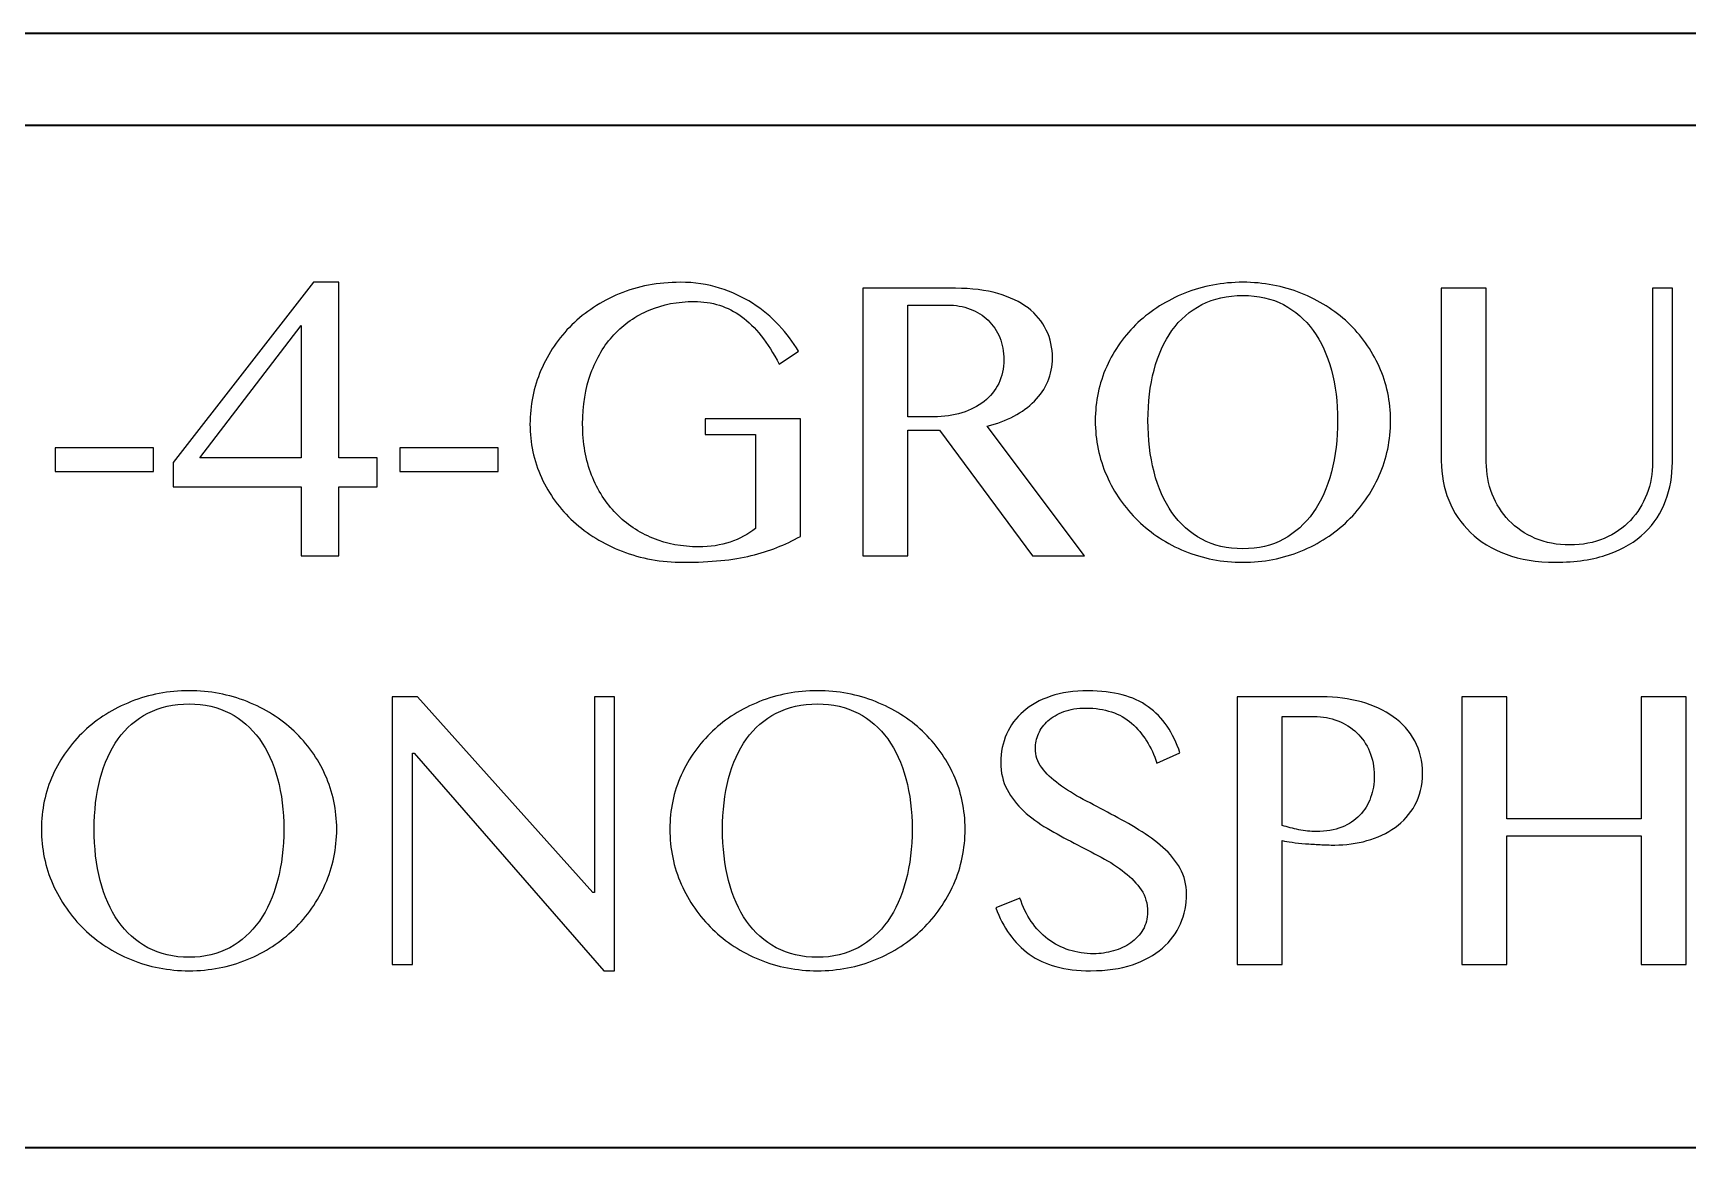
# Model space of a CAD drawing. Header units: millimetres. Extents: x -62 to 70, y -68 to 76.
# Drawn here: x -3.81 to 21.12, y 58.21 to 75 of the extents above; entities that cross this region are included whole.
import ezdxf

# ---------------------------------------------------------------- set-up
doc = ezdxf.new("R2010")
doc.units = ezdxf.units.MM
doc.header["$MEASUREMENT"] = 0
for name, color, linetype in [('Decorations', 7, 'Continuous'), ('Gold Things', 7, 'Continuous'), ('Parts Outlines', 7, 'Continuous'), ('Text', 7, 'Continuous')]:
    doc.layers.add(name, color=color, linetype=linetype)

msp = doc.modelspace()

# ---------------------------------------------------------------- linework, layer by layer
at = {"layer": 'Decorations', "color": 250, "lineweight": 35}
msp.add_open_spline([(-49.979, 74.9836), (-49.979, 74.9836), (-46.3902, 74.9981), (-46.3902, 74.9981), (-46.3902, 74.9981), (-46.3902, 74.9981), (50.8, 74.9998), (50.8, 74.9998), (50.8, 74.9998), (50.8, 74.9998), (57.4786, 74.9836), (57.4786, 74.9836)], degree=3, knots=[0, 0, 0, 0, 0.25, 0.25, 0.25, 0.25, 0.5, 0.5, 0.5, 0.5, 1, 1, 1, 1], dxfattribs=at)
at = {"layer": 'Gold Things', "color": 250, "lineweight": 35}
msp.add_open_spline([(-49.8911, 74.9836), (-49.8911, 74.9836), (-46.3024, 74.9981), (-46.3024, 74.9981), (-46.3024, 74.9981), (-46.3024, 74.9981), (50.8878, 74.9998), (50.8878, 74.9998), (50.8878, 74.9998), (50.8878, 74.9998), (57.5665, 74.9836), (57.5665, 74.9836)], degree=3, knots=[0, 0, 0, 0, 0.25, 0.25, 0.25, 0.25, 0.5, 0.5, 0.5, 0.5, 1, 1, 1, 1], dxfattribs=at)
at = {"layer": 'Gold Things', "color": 41, "lineweight": 35}
msp.add_open_spline([(-38.923, 73.6128), (-38.923, 73.6128), (-38.923, 58.7374), (-38.923, 58.7374), (-38.923, 58.7374), (-38.923, 58.7374), (-38.6291, 58.2083), (-38.6291, 58.2083), (-38.6291, 58.2083), (-38.6291, 58.2083), (-38.2763, 58.2083), (-38.2763, 58.2083), (-38.2763, 58.2083), (-38.2763, 58.2083), (46.0375, 58.2083), (46.0375, 58.2083), (46.0375, 58.2083), (46.0375, 58.2083), (46.5666, 58.5023), (46.5666, 58.5023), (46.5666, 58.5023), (46.5666, 58.5023), (46.5666, 59.2079), (46.5666, 59.2079), (46.5666, 59.2079), (46.5666, 59.2079), (46.5666, 73.6128), (46.5666, 73.6128), (46.5666, 73.6128), (46.5666, 73.6128), (-38.923, 73.6128), (-38.923, 73.6128)], degree=3, knots=[0, 0, 0, 0, 0.1111111, 0.1111111, 0.1111111, 0.1111111, 0.2222222, 0.2222222, 0.2222222, 0.2222222, 0.3333333, 0.3333333, 0.3333333, 0.3333333, 0.4444444, 0.4444444, 0.4444444, 0.4444444, 0.5555556, 0.5555556, 0.5555556, 0.5555556, 0.6666667, 0.6666667, 0.6666667, 0.6666667, 0.7777778, 0.7777778, 0.7777778, 0.7777778, 1, 1, 1, 1], dxfattribs=at)
at = {"layer": 'Parts Outlines', "color": 250, "lineweight": 35}
msp.add_open_spline([(-49.979, 74.9838), (-49.979, 74.9838), (-46.3902, 74.9983), (-46.3902, 74.9983), (-46.3902, 74.9983), (-46.3902, 74.9983), (50.8, 75), (50.8, 75), (50.8, 75), (50.8, 75), (57.4786, 74.9838), (57.4786, 74.9838)], degree=3, knots=[0, 0, 0, 0, 0.25, 0.25, 0.25, 0.25, 0.5, 0.5, 0.5, 0.5, 1, 1, 1, 1], dxfattribs=at)
at = {"layer": 'Text', "color": 250, "lineweight": 35}
msp.add_open_spline([(-49.979, 74.9838), (-49.979, 74.9838), (-46.3902, 74.9983), (-46.3902, 74.9983), (-46.3902, 74.9983), (-46.3902, 74.9983), (50.8, 75), (50.8, 75), (50.8, 75), (50.8, 75), (57.4786, 74.9838), (57.4786, 74.9838)], degree=3, knots=[0, 0, 0, 0, 0.25, 0.25, 0.25, 0.25, 0.5, 0.5, 0.5, 0.5, 1, 1, 1, 1], dxfattribs=at)
at = {"layer": 'Text', "color": 250}
for points, knots in [([(0.2275, 68.1667), (0.2275, 68.1667), (-1.6989, 68.1667), (-1.6989, 68.1667), (-1.6989, 68.1667), (-1.6989, 68.1667), (-1.6989, 68.5346), (-1.6989, 68.5346), (-1.6989, 68.5346), (-1.6989, 68.5346), (0.4134, 71.2466), (0.4134, 71.2466), (0.4134, 71.2466), (0.4134, 71.2466), (0.7978, 71.2466), (0.7978, 71.2466), (0.7978, 71.2466), (0.7978, 71.2466), (0.7978, 68.6049), (0.7978, 68.6049), (0.7978, 68.6049), (0.7978, 68.6049), (1.3725, 68.6049), (1.3725, 68.6049), (1.3725, 68.6049), (1.3725, 68.6049), (1.3725, 68.1667), (1.3725, 68.1667), (1.3725, 68.1667), (1.3725, 68.1667), (0.7978, 68.1667), (0.7978, 68.1667), (0.7978, 68.1667), (0.7978, 68.1667), (0.7978, 67.1249), (0.7978, 67.1249), (0.7978, 67.1249), (0.7978, 67.1249), (0.2275, 67.1249), (0.2275, 67.1249), (0.2275, 67.1249), (0.2275, 67.1249), (0.2275, 68.1667), (0.2275, 68.1667)], [0, 0, 0, 0, 0.0833333, 0.0833333, 0.0833333, 0.0833333, 0.1666667, 0.1666667, 0.1666667, 0.1666667, 0.25, 0.25, 0.25, 0.25, 0.3333333, 0.3333333, 0.3333333, 0.3333333, 0.4166667, 0.4166667, 0.4166667, 0.4166667, 0.5, 0.5, 0.5, 0.5, 0.5833333, 0.5833333, 0.5833333, 0.5833333, 0.6666667, 0.6666667, 0.6666667, 0.6666667, 0.75, 0.75, 0.75, 0.75, 0.8333333, 0.8333333, 0.8333333, 0.8333333, 1, 1, 1, 1]), ([(6.1474, 70.9572), (5.9021, 70.9572), (5.6768, 70.9138), (5.4715, 70.827), (5.4715, 70.827), (5.2661, 70.7402), (5.0891, 70.6168), (4.9402, 70.457), (4.9402, 70.457), (4.7914, 70.2971), (4.6756, 70.1035), (4.593, 69.8761), (4.593, 69.8761), (4.5103, 69.6487), (4.4689, 69.3931), (4.4689, 69.1092), (4.4689, 69.1092), (4.4689, 68.8254), (4.5137, 68.5697), (4.6033, 68.3424), (4.6033, 68.3424), (4.6929, 68.115), (4.8162, 67.9214), (4.9733, 67.7615), (4.9733, 67.7615), (5.1304, 67.6017), (5.3151, 67.4783), (5.5273, 67.3915), (5.5273, 67.3915), (5.7395, 67.3047), (5.9682, 67.2613), (6.2135, 67.2613), (6.2135, 67.2613), (6.3899, 67.2613), (6.5491, 67.2854), (6.691, 67.3336), (6.691, 67.3336), (6.833, 67.3819), (6.9604, 67.4501), (7.0734, 67.5383), (7.0734, 67.5383), (7.0734, 67.5383), (7.0734, 68.9521), (7.0734, 68.9521), (7.0734, 68.9521), (7.0734, 68.9521), (6.3128, 68.9521), (6.3128, 68.9521), (6.3128, 68.9521), (6.3128, 68.9521), (6.3128, 69.1919), (6.3128, 69.1919), (6.3128, 69.1919), (6.3128, 69.1919), (7.7514, 69.1919), (7.7514, 69.1919), (7.7514, 69.1919), (7.7514, 69.1919), (7.7514, 67.4184), (7.7514, 67.4184), (7.7514, 67.4184), (7.6329, 67.355), (7.5137, 67.2992), (7.3938, 67.251), (7.3938, 67.251), (7.2739, 67.2027), (7.1451, 67.1621), (7.0073, 67.129), (7.0073, 67.129), (6.8695, 67.0959), (6.7172, 67.0711), (6.5505, 67.0546), (6.5505, 67.0546), (6.3837, 67.0381), (6.1956, 67.0298), (5.9862, 67.0298), (5.9862, 67.0298), (5.6527, 67.0298), (5.3447, 67.0849), (5.0622, 67.1951), (5.0622, 67.1951), (4.7797, 67.3054), (4.5358, 67.4549), (4.3304, 67.6437), (4.3304, 67.6437), (4.1251, 67.8325), (3.9646, 68.053), (3.8488, 68.3052), (3.8488, 68.3052), (3.7331, 68.5573), (3.6752, 68.8254), (3.6752, 69.1092), (3.6752, 69.1092), (3.6752, 69.3931), (3.7303, 69.6639), (3.8406, 69.9216), (3.8406, 69.9216), (3.9508, 70.1793), (4.1058, 70.4067), (4.3056, 70.6037), (4.3056, 70.6037), (4.5055, 70.8008), (4.7439, 70.9572), (5.0208, 71.0729), (5.0208, 71.0729), (5.2978, 71.1887), (5.6044, 71.2466), (5.9407, 71.2466), (5.9407, 71.2466), (6.1529, 71.2466), (6.35, 71.2176), (6.5319, 71.1598), (6.5319, 71.1598), (6.7138, 71.1019), (6.8791, 71.0254), (7.028, 70.9303), (7.028, 70.9303), (7.1768, 70.8352), (7.3091, 70.725), (7.4248, 70.5996), (7.4248, 70.5996), (7.5406, 70.4742), (7.6398, 70.344), (7.7225, 70.2089), (7.7225, 70.2089), (7.7225, 70.2089), (7.429, 70.0146), (7.429, 70.0146), (7.429, 70.0146), (7.2581, 70.3426), (7.0693, 70.5817), (6.8626, 70.7319), (6.8626, 70.7319), (6.6559, 70.8821), (6.4175, 70.9572), (6.1474, 70.9572)], [0, 0, 0, 0, 0.0285714, 0.0285714, 0.0285714, 0.0285714, 0.0571429, 0.0571429, 0.0571429, 0.0571429, 0.0857143, 0.0857143, 0.0857143, 0.0857143, 0.1142857, 0.1142857, 0.1142857, 0.1142857, 0.1428571, 0.1428571, 0.1428571, 0.1428571, 0.1714286, 0.1714286, 0.1714286, 0.1714286, 0.2, 0.2, 0.2, 0.2, 0.2285714, 0.2285714, 0.2285714, 0.2285714, 0.2571429, 0.2571429, 0.2571429, 0.2571429, 0.2857143, 0.2857143, 0.2857143, 0.2857143, 0.3142857, 0.3142857, 0.3142857, 0.3142857, 0.3428571, 0.3428571, 0.3428571, 0.3428571, 0.3714286, 0.3714286, 0.3714286, 0.3714286, 0.4, 0.4, 0.4, 0.4, 0.4285714, 0.4285714, 0.4285714, 0.4285714, 0.4571429, 0.4571429, 0.4571429, 0.4571429, 0.4857143, 0.4857143, 0.4857143, 0.4857143, 0.5142857, 0.5142857, 0.5142857, 0.5142857, 0.5428571, 0.5428571, 0.5428571, 0.5428571, 0.5714286, 0.5714286, 0.5714286, 0.5714286, 0.6, 0.6, 0.6, 0.6, 0.6285714, 0.6285714, 0.6285714, 0.6285714, 0.6571429, 0.6571429, 0.6571429, 0.6571429, 0.6857143, 0.6857143, 0.6857143, 0.6857143, 0.7142857, 0.7142857, 0.7142857, 0.7142857, 0.7428571, 0.7428571, 0.7428571, 0.7428571, 0.7714286, 0.7714286, 0.7714286, 0.7714286, 0.8, 0.8, 0.8, 0.8, 0.8285714, 0.8285714, 0.8285714, 0.8285714, 0.8571429, 0.8571429, 0.8571429, 0.8571429, 0.8857143, 0.8857143, 0.8857143, 0.8857143, 0.9142857, 0.9142857, 0.9142857, 0.9142857, 0.9428571, 0.9428571, 0.9428571, 0.9428571, 1, 1, 1, 1]), ([(8.6899, 71.1556), (8.6899, 71.1556), (10.0872, 71.1556), (10.0872, 71.1556), (10.0872, 71.1556), (10.3297, 71.1556), (10.542, 71.1294), (10.7239, 71.0771), (10.7239, 71.0771), (10.9061, 71.0247), (11.0577, 70.9524), (11.179, 70.86), (11.179, 70.86), (11.3002, 70.7677), (11.3919, 70.6568), (11.4539, 70.5272), (11.4539, 70.5272), (11.5159, 70.3977), (11.5469, 70.2571), (11.5469, 70.1056), (11.5469, 70.1056), (11.5469, 69.9788), (11.5235, 69.861), (11.4766, 69.7521), (11.4766, 69.7521), (11.4298, 69.6432), (11.3629, 69.5447), (11.2761, 69.4565), (11.2761, 69.4565), (11.1893, 69.3683), (11.0852, 69.2925), (10.964, 69.2291), (10.964, 69.2291), (10.8427, 69.1657), (10.7087, 69.1161), (10.5626, 69.0803), (10.5626, 69.0803), (10.5626, 69.0803), (12.0306, 67.1249), (12.0306, 67.1249), (12.0306, 67.1249), (12.0306, 67.1249), (11.2451, 67.1249), (11.2451, 67.1249), (11.2451, 67.1249), (11.2451, 67.1249), (9.8433, 69.0183), (9.8433, 69.0183), (9.8433, 69.0183), (9.8433, 69.0183), (9.3679, 69.0183), (9.3679, 69.0183), (9.3679, 69.0183), (9.3679, 69.0183), (9.3679, 67.1249), (9.3679, 67.1249), (9.3679, 67.1249), (9.3679, 67.1249), (8.6899, 67.1249), (8.6899, 67.1249), (8.6899, 67.1249), (8.6899, 67.1249), (8.6899, 71.1556), (8.6899, 71.1556)], [0, 0, 0, 0, 0.0588235, 0.0588235, 0.0588235, 0.0588235, 0.1176471, 0.1176471, 0.1176471, 0.1176471, 0.1764706, 0.1764706, 0.1764706, 0.1764706, 0.2352941, 0.2352941, 0.2352941, 0.2352941, 0.2941176, 0.2941176, 0.2941176, 0.2941176, 0.3529412, 0.3529412, 0.3529412, 0.3529412, 0.4117647, 0.4117647, 0.4117647, 0.4117647, 0.4705882, 0.4705882, 0.4705882, 0.4705882, 0.5294118, 0.5294118, 0.5294118, 0.5294118, 0.5882353, 0.5882353, 0.5882353, 0.5882353, 0.6470588, 0.6470588, 0.6470588, 0.6470588, 0.7058824, 0.7058824, 0.7058824, 0.7058824, 0.7647059, 0.7647059, 0.7647059, 0.7647059, 0.8235294, 0.8235294, 0.8235294, 0.8235294, 0.8823529, 0.8823529, 0.8823529, 0.8823529, 1, 1, 1, 1]), ([(14.416, 67.0298), (14.1045, 67.0298), (13.8131, 67.0856), (13.5416, 67.1972), (13.5416, 67.1972), (13.2701, 67.3088), (13.0345, 67.4618), (12.8347, 67.6561), (12.8347, 67.6561), (12.6348, 67.8504), (12.4778, 68.0764), (12.3634, 68.3341), (12.3634, 68.3341), (12.249, 68.5918), (12.1918, 68.8681), (12.1918, 69.163), (12.1918, 69.163), (12.1918, 69.4524), (12.249, 69.7238), (12.3634, 69.9774), (12.3634, 69.9774), (12.4778, 70.231), (12.6348, 70.4515), (12.8347, 70.6389), (12.8347, 70.6389), (13.0345, 70.8263), (13.2701, 70.9744), (13.5416, 71.0833), (13.5416, 71.0833), (13.8131, 71.1921), (14.1045, 71.2466), (14.416, 71.2466), (14.416, 71.2466), (14.7274, 71.2466), (15.0189, 71.1921), (15.2903, 71.0833), (15.2903, 71.0833), (15.5618, 70.9744), (15.7974, 70.8263), (15.9973, 70.6389), (15.9973, 70.6389), (16.1971, 70.4515), (16.3542, 70.231), (16.4686, 69.9774), (16.4686, 69.9774), (16.5829, 69.7238), (16.6401, 69.4524), (16.6401, 69.163), (16.6401, 69.163), (16.6401, 68.8681), (16.5829, 68.5918), (16.4686, 68.3341), (16.4686, 68.3341), (16.3542, 68.0764), (16.1971, 67.8504), (15.9973, 67.6561), (15.9973, 67.6561), (15.7974, 67.4618), (15.5618, 67.3088), (15.2903, 67.1972), (15.2903, 67.1972), (15.0189, 67.0856), (14.7274, 67.0298), (14.416, 67.0298)], [0, 0, 0, 0, 0.0588235, 0.0588235, 0.0588235, 0.0588235, 0.1176471, 0.1176471, 0.1176471, 0.1176471, 0.1764706, 0.1764706, 0.1764706, 0.1764706, 0.2352941, 0.2352941, 0.2352941, 0.2352941, 0.2941176, 0.2941176, 0.2941176, 0.2941176, 0.3529412, 0.3529412, 0.3529412, 0.3529412, 0.4117647, 0.4117647, 0.4117647, 0.4117647, 0.4705882, 0.4705882, 0.4705882, 0.4705882, 0.5294118, 0.5294118, 0.5294118, 0.5294118, 0.5882353, 0.5882353, 0.5882353, 0.5882353, 0.6470588, 0.6470588, 0.6470588, 0.6470588, 0.7058824, 0.7058824, 0.7058824, 0.7058824, 0.7647059, 0.7647059, 0.7647059, 0.7647059, 0.8235294, 0.8235294, 0.8235294, 0.8235294, 0.8823529, 0.8823529, 0.8823529, 0.8823529, 1, 1, 1, 1]), ([(17.4049, 71.1556), (17.4049, 71.1556), (18.0829, 71.1556), (18.0829, 71.1556), (18.0829, 71.1556), (18.0829, 71.1556), (18.0829, 68.5387), (18.0829, 68.5387), (18.0829, 68.5387), (18.0829, 68.3679), (18.1126, 68.2066), (18.1718, 68.055), (18.1718, 68.055), (18.2311, 67.9035), (18.3151, 67.7712), (18.424, 67.6582), (18.424, 67.6582), (18.5329, 67.5452), (18.6651, 67.4556), (18.8209, 67.3895), (18.8209, 67.3895), (18.9766, 67.3233), (19.1495, 67.2902), (19.3397, 67.2902), (19.3397, 67.2902), (19.5326, 67.2902), (19.7063, 67.3233), (19.8606, 67.3895), (19.8606, 67.3895), (20.0149, 67.4556), (20.1458, 67.5452), (20.2533, 67.6582), (20.2533, 67.6582), (20.3608, 67.7712), (20.4435, 67.9035), (20.5014, 68.055), (20.5014, 68.055), (20.5593, 68.2066), (20.5882, 68.3679), (20.5882, 68.5387), (20.5882, 68.5387), (20.5882, 68.5387), (20.5882, 71.1556), (20.5882, 71.1556), (20.5882, 71.1556), (20.5882, 71.1556), (20.8859, 71.1556), (20.8859, 71.1556), (20.8859, 71.1556), (20.8859, 71.1556), (20.8859, 68.5387), (20.8859, 68.5387), (20.8859, 68.5387), (20.8859, 68.332), (20.8521, 68.1377), (20.7846, 67.9558), (20.7846, 67.9558), (20.717, 67.7739), (20.6123, 67.6141), (20.4704, 67.4763), (20.4704, 67.4763), (20.3284, 67.3385), (20.1458, 67.2296), (19.9226, 67.1497), (19.9226, 67.1497), (19.6994, 67.0697), (19.432, 67.0298), (19.1206, 67.0298), (19.1206, 67.0298), (18.8422, 67.0298), (18.5962, 67.0697), (18.3826, 67.1497), (18.3826, 67.1497), (18.1691, 67.2296), (17.9899, 67.3392), (17.8452, 67.4783), (17.8452, 67.4783), (17.7005, 67.6175), (17.591, 67.7794), (17.5165, 67.9641), (17.5165, 67.9641), (17.4421, 68.1488), (17.4049, 68.3458), (17.4049, 68.5553), (17.4049, 68.5553), (17.4049, 68.5553), (17.4049, 71.1556), (17.4049, 71.1556)], [0, 0, 0, 0, 0.0434783, 0.0434783, 0.0434783, 0.0434783, 0.0869565, 0.0869565, 0.0869565, 0.0869565, 0.1304348, 0.1304348, 0.1304348, 0.1304348, 0.173913, 0.173913, 0.173913, 0.173913, 0.2173913, 0.2173913, 0.2173913, 0.2173913, 0.2608696, 0.2608696, 0.2608696, 0.2608696, 0.3043478, 0.3043478, 0.3043478, 0.3043478, 0.3478261, 0.3478261, 0.3478261, 0.3478261, 0.3913043, 0.3913043, 0.3913043, 0.3913043, 0.4347826, 0.4347826, 0.4347826, 0.4347826, 0.4782609, 0.4782609, 0.4782609, 0.4782609, 0.5217391, 0.5217391, 0.5217391, 0.5217391, 0.5652174, 0.5652174, 0.5652174, 0.5652174, 0.6086957, 0.6086957, 0.6086957, 0.6086957, 0.6521739, 0.6521739, 0.6521739, 0.6521739, 0.6956522, 0.6956522, 0.6956522, 0.6956522, 0.7391304, 0.7391304, 0.7391304, 0.7391304, 0.7826087, 0.7826087, 0.7826087, 0.7826087, 0.826087, 0.826087, 0.826087, 0.826087, 0.8695652, 0.8695652, 0.8695652, 0.8695652, 0.9130435, 0.9130435, 0.9130435, 0.9130435, 1, 1, 1, 1]), ([(9.3679, 69.2209), (9.3679, 69.2209), (9.3679, 69.2209), (9.3679, 69.2209), (9.3679, 69.2209), (9.3679, 69.2209), (9.7606, 69.2209), (9.7606, 69.2209), (9.7606, 69.2209), (9.9122, 69.2209), (10.0527, 69.2408), (10.1823, 69.2808), (10.1823, 69.2808), (10.3118, 69.3208), (10.4234, 69.378), (10.5171, 69.4524), (10.5171, 69.4524), (10.6109, 69.5268), (10.6839, 69.6171), (10.7363, 69.7232), (10.7363, 69.7232), (10.789, 69.8293), (10.8151, 69.9485), (10.8151, 70.0808), (10.8151, 70.0808), (10.8151, 70.202), (10.7945, 70.313), (10.7528, 70.4136), (10.7528, 70.4136), (10.7115, 70.5142), (10.6529, 70.601), (10.5771, 70.674), (10.5771, 70.674), (10.5013, 70.747), (10.411, 70.8035), (10.3063, 70.8435), (10.3063, 70.8435), (10.2016, 70.8835), (10.0872, 70.9034), (9.9632, 70.9034), (9.9632, 70.9034), (9.9632, 70.9034), (9.3679, 70.9034), (9.3679, 70.9034), (9.3679, 70.9034), (9.3679, 70.9034), (9.3679, 69.2209), (9.3679, 69.2209)], [0, 0, 0, 0, 0.0769231, 0.0769231, 0.0769231, 0.0769231, 0.1538462, 0.1538462, 0.1538462, 0.1538462, 0.2307692, 0.2307692, 0.2307692, 0.2307692, 0.3076923, 0.3076923, 0.3076923, 0.3076923, 0.3846154, 0.3846154, 0.3846154, 0.3846154, 0.4615385, 0.4615385, 0.4615385, 0.4615385, 0.5384615, 0.5384615, 0.5384615, 0.5384615, 0.6153846, 0.6153846, 0.6153846, 0.6153846, 0.6923077, 0.6923077, 0.6923077, 0.6923077, 0.7692308, 0.7692308, 0.7692308, 0.7692308, 0.8461538, 0.8461538, 0.8461538, 0.8461538, 1, 1, 1, 1]), ([(14.416, 67.2324), (14.416, 67.2324), (14.416, 67.2324), (14.416, 67.2324), (14.416, 67.2324), (14.6475, 67.2324), (14.8514, 67.2806), (15.0278, 67.377), (15.0278, 67.377), (15.2042, 67.4735), (15.353, 67.6072), (15.4743, 67.7781), (15.4743, 67.7781), (15.5956, 67.9489), (15.6872, 68.1529), (15.7492, 68.3899), (15.7492, 68.3899), (15.8112, 68.6269), (15.8422, 68.8846), (15.8422, 69.163), (15.8422, 69.163), (15.8422, 69.4386), (15.8112, 69.6922), (15.7492, 69.9237), (15.7492, 69.9237), (15.6872, 70.1552), (15.5956, 70.3543), (15.4743, 70.521), (15.4743, 70.521), (15.353, 70.6878), (15.2042, 70.8173), (15.0278, 70.9097), (15.0278, 70.9097), (14.8514, 71.002), (14.6475, 71.0481), (14.416, 71.0481), (14.416, 71.0481), (14.1817, 71.0481), (13.975, 71.002), (13.7958, 70.9097), (13.7958, 70.9097), (13.6167, 70.8173), (13.4672, 70.6878), (13.3473, 70.521), (13.3473, 70.521), (13.2274, 70.3543), (13.1371, 70.1552), (13.0765, 69.9237), (13.0765, 69.9237), (13.0159, 69.6922), (12.9856, 69.4386), (12.9856, 69.163), (12.9856, 69.163), (12.9856, 68.8846), (13.0159, 68.6269), (13.0765, 68.3899), (13.0765, 68.3899), (13.1371, 68.1529), (13.2274, 67.9489), (13.3473, 67.7781), (13.3473, 67.7781), (13.4672, 67.6072), (13.6167, 67.4735), (13.7958, 67.377), (13.7958, 67.377), (13.975, 67.2806), (14.1817, 67.2324), (14.416, 67.2324)], [0, 0, 0, 0, 0.0555556, 0.0555556, 0.0555556, 0.0555556, 0.1111111, 0.1111111, 0.1111111, 0.1111111, 0.1666667, 0.1666667, 0.1666667, 0.1666667, 0.2222222, 0.2222222, 0.2222222, 0.2222222, 0.2777778, 0.2777778, 0.2777778, 0.2777778, 0.3333333, 0.3333333, 0.3333333, 0.3333333, 0.3888889, 0.3888889, 0.3888889, 0.3888889, 0.4444444, 0.4444444, 0.4444444, 0.4444444, 0.5, 0.5, 0.5, 0.5, 0.5555556, 0.5555556, 0.5555556, 0.5555556, 0.6111111, 0.6111111, 0.6111111, 0.6111111, 0.6666667, 0.6666667, 0.6666667, 0.6666667, 0.7222222, 0.7222222, 0.7222222, 0.7222222, 0.7777778, 0.7777778, 0.7777778, 0.7777778, 0.8333333, 0.8333333, 0.8333333, 0.8333333, 0.8888889, 0.8888889, 0.8888889, 0.8888889, 1, 1, 1, 1]), ([(-1.2979, 68.6049), (-1.2979, 68.6049), (-1.2979, 68.6049), (-1.2979, 68.6049), (-1.2979, 68.6049), (-1.2979, 68.6049), (0.2275, 68.6049), (0.2275, 68.6049), (0.2275, 68.6049), (0.2275, 68.6049), (0.2275, 70.5934), (0.2275, 70.5934), (0.2275, 70.5934), (0.2275, 70.5934), (-1.2979, 68.6049), (-1.2979, 68.6049)], [0, 0, 0, 0, 0.2, 0.2, 0.2, 0.2, 0.4, 0.4, 0.4, 0.4, 0.6, 0.6, 0.6, 0.6, 1, 1, 1, 1]), ([(-1.9965, 68.7537), (-1.9965, 68.7537), (-1.9965, 68.3982), (-1.9965, 68.3982), (-1.9965, 68.3982), (-1.9965, 68.3982), (-3.4766, 68.3982), (-3.4766, 68.3982), (-3.4766, 68.3982), (-3.4766, 68.3982), (-3.4766, 68.7537), (-3.4766, 68.7537), (-3.4766, 68.7537), (-3.4766, 68.7537), (-1.9965, 68.7537), (-1.9965, 68.7537)], [0, 0, 0, 0, 0.2, 0.2, 0.2, 0.2, 0.4, 0.4, 0.4, 0.4, 0.6, 0.6, 0.6, 0.6, 1, 1, 1, 1]), ([(3.1956, 68.7537), (3.1956, 68.7537), (3.1956, 68.3982), (3.1956, 68.3982), (3.1956, 68.3982), (3.1956, 68.3982), (1.7156, 68.3982), (1.7156, 68.3982), (1.7156, 68.3982), (1.7156, 68.3982), (1.7156, 68.7537), (1.7156, 68.7537), (1.7156, 68.7537), (1.7156, 68.7537), (3.1956, 68.7537), (3.1956, 68.7537)], [0, 0, 0, 0, 0.2, 0.2, 0.2, 0.2, 0.4, 0.4, 0.4, 0.4, 0.6, 0.6, 0.6, 0.6, 1, 1, 1, 1]), ([(-1.4605, 60.8767), (-1.7719, 60.8767), (-2.0634, 60.9325), (-2.3349, 61.0441), (-2.3349, 61.0441), (-2.6063, 61.1557), (-2.842, 61.3087), (-3.0418, 61.503), (-3.0418, 61.503), (-3.2416, 61.6973), (-3.3987, 61.9233), (-3.5131, 62.181), (-3.5131, 62.181), (-3.6275, 62.4387), (-3.6846, 62.715), (-3.6846, 63.0099), (-3.6846, 63.0099), (-3.6846, 63.2993), (-3.6275, 63.5707), (-3.5131, 63.8243), (-3.5131, 63.8243), (-3.3987, 64.0779), (-3.2416, 64.2983), (-3.0418, 64.4858), (-3.0418, 64.4858), (-2.842, 64.6732), (-2.6063, 64.8213), (-2.3349, 64.9302), (-2.3349, 64.9302), (-2.0634, 65.039), (-1.7719, 65.0935), (-1.4605, 65.0935), (-1.4605, 65.0935), (-1.1491, 65.0935), (-0.8576, 65.039), (-0.5861, 64.9302), (-0.5861, 64.9302), (-0.3146, 64.8213), (-0.079, 64.6732), (0.1208, 64.4858), (0.1208, 64.4858), (0.3205, 64.2983), (0.4775, 64.0779), (0.5918, 63.8243), (0.5918, 63.8243), (0.7062, 63.5707), (0.7634, 63.2993), (0.7634, 63.0099), (0.7634, 63.0099), (0.7634, 62.715), (0.7062, 62.4387), (0.5918, 62.181), (0.5918, 62.181), (0.4775, 61.9233), (0.3205, 61.6973), (0.1208, 61.503), (0.1208, 61.503), (-0.079, 61.3087), (-0.3146, 61.1557), (-0.5861, 61.0441), (-0.5861, 61.0441), (-0.8576, 60.9325), (-1.1491, 60.8767), (-1.4605, 60.8767)], [0, 0, 0, 0, 0.0588235, 0.0588235, 0.0588235, 0.0588235, 0.1176471, 0.1176471, 0.1176471, 0.1176471, 0.1764706, 0.1764706, 0.1764706, 0.1764706, 0.2352941, 0.2352941, 0.2352941, 0.2352941, 0.2941176, 0.2941176, 0.2941176, 0.2941176, 0.3529412, 0.3529412, 0.3529412, 0.3529412, 0.4117647, 0.4117647, 0.4117647, 0.4117647, 0.4705882, 0.4705882, 0.4705882, 0.4705882, 0.5294118, 0.5294118, 0.5294118, 0.5294118, 0.5882353, 0.5882353, 0.5882353, 0.5882353, 0.6470588, 0.6470588, 0.6470588, 0.6470588, 0.7058824, 0.7058824, 0.7058824, 0.7058824, 0.7647059, 0.7647059, 0.7647059, 0.7647059, 0.8235294, 0.8235294, 0.8235294, 0.8235294, 0.8823529, 0.8823529, 0.8823529, 0.8823529, 1, 1, 1, 1]), ([(8.0064, 60.8767), (7.6949, 60.8767), (7.4035, 60.9325), (7.132, 61.0441), (7.132, 61.0441), (6.8605, 61.1557), (6.6249, 61.3087), (6.4251, 61.503), (6.4251, 61.503), (6.2252, 61.6973), (6.0682, 61.9233), (5.9538, 62.181), (5.9538, 62.181), (5.8394, 62.4387), (5.7822, 62.715), (5.7822, 63.0099), (5.7822, 63.0099), (5.7822, 63.2993), (5.8394, 63.5707), (5.9538, 63.8243), (5.9538, 63.8243), (6.0682, 64.0779), (6.2252, 64.2983), (6.4251, 64.4858), (6.4251, 64.4858), (6.6249, 64.6732), (6.8605, 64.8213), (7.132, 64.9302), (7.132, 64.9302), (7.4035, 65.039), (7.6949, 65.0935), (8.0064, 65.0935), (8.0064, 65.0935), (8.3178, 65.0935), (8.6093, 65.039), (8.8807, 64.9302), (8.8807, 64.9302), (9.1522, 64.8213), (9.3878, 64.6732), (9.5877, 64.4858), (9.5877, 64.4858), (9.7875, 64.2983), (9.9446, 64.0779), (10.059, 63.8243), (10.059, 63.8243), (10.1733, 63.5707), (10.2305, 63.2993), (10.2305, 63.0099), (10.2305, 63.0099), (10.2305, 62.715), (10.1733, 62.4387), (10.059, 62.181), (10.059, 62.181), (9.9446, 61.9233), (9.7875, 61.6973), (9.5877, 61.503), (9.5877, 61.503), (9.3878, 61.3087), (9.1522, 61.1557), (8.8807, 61.0441), (8.8807, 61.0441), (8.6093, 60.9325), (8.3178, 60.8767), (8.0064, 60.8767)], [0, 0, 0, 0, 0.0588235, 0.0588235, 0.0588235, 0.0588235, 0.1176471, 0.1176471, 0.1176471, 0.1176471, 0.1764706, 0.1764706, 0.1764706, 0.1764706, 0.2352941, 0.2352941, 0.2352941, 0.2352941, 0.2941176, 0.2941176, 0.2941176, 0.2941176, 0.3529412, 0.3529412, 0.3529412, 0.3529412, 0.4117647, 0.4117647, 0.4117647, 0.4117647, 0.4705882, 0.4705882, 0.4705882, 0.4705882, 0.5294118, 0.5294118, 0.5294118, 0.5294118, 0.5882353, 0.5882353, 0.5882353, 0.5882353, 0.6470588, 0.6470588, 0.6470588, 0.6470588, 0.7058824, 0.7058824, 0.7058824, 0.7058824, 0.7647059, 0.7647059, 0.7647059, 0.7647059, 0.8235294, 0.8235294, 0.8235294, 0.8235294, 0.8823529, 0.8823529, 0.8823529, 0.8823529, 1, 1, 1, 1]), ([(12.1694, 61.133), (12.2686, 61.133), (12.3672, 61.1468), (12.465, 61.1743), (12.465, 61.1743), (12.5628, 61.2019), (12.6497, 61.2425), (12.7255, 61.2963), (12.7255, 61.2963), (12.8012, 61.35), (12.8626, 61.4162), (12.9094, 61.4947), (12.9094, 61.4947), (12.9563, 61.5733), (12.9797, 61.6635), (12.9797, 61.7655), (12.9797, 61.7655), (12.9797, 61.8895), (12.948, 61.9991), (12.8846, 62.0942), (12.8846, 62.0942), (12.8212, 62.1893), (12.7379, 62.2774), (12.6345, 62.3588), (12.6345, 62.3588), (12.5312, 62.4401), (12.4133, 62.5158), (12.281, 62.5861), (12.281, 62.5861), (12.1487, 62.6564), (12.013, 62.7274), (11.8738, 62.799), (11.8738, 62.799), (11.7346, 62.8707), (11.5989, 62.9451), (11.4666, 63.0223), (11.4666, 63.0223), (11.3343, 63.0994), (11.2165, 63.1863), (11.1132, 63.2827), (11.1132, 63.2827), (11.0098, 63.3792), (10.9264, 63.4867), (10.863, 63.6052), (10.863, 63.6052), (10.7996, 63.7237), (10.768, 63.8601), (10.768, 64.0145), (10.768, 64.0145), (10.768, 64.1688), (10.7969, 64.3114), (10.8548, 64.4423), (10.8548, 64.4423), (10.9126, 64.5733), (10.9974, 64.6869), (11.109, 64.7834), (11.109, 64.7834), (11.2206, 64.8799), (11.3578, 64.9557), (11.5204, 65.0108), (11.5204, 65.0108), (11.683, 65.0659), (11.8704, 65.0935), (12.0826, 65.0935), (12.0826, 65.0935), (12.4657, 65.0935), (12.7675, 65.0135), (12.988, 64.8537), (12.988, 64.8537), (13.2085, 64.6938), (13.3683, 64.4623), (13.4675, 64.1592), (13.4675, 64.1592), (13.4675, 64.1592), (13.1203, 64.0021), (13.1203, 64.0021), (13.1203, 64.0021), (13.0403, 64.2501), (12.9136, 64.4506), (12.7399, 64.6036), (12.7399, 64.6036), (12.5663, 64.7565), (12.3362, 64.833), (12.0495, 64.833), (12.0495, 64.833), (11.9227, 64.833), (11.8118, 64.8151), (11.7167, 64.7793), (11.7167, 64.7793), (11.6216, 64.7434), (11.5424, 64.6973), (11.479, 64.6408), (11.479, 64.6408), (11.4156, 64.5843), (11.3681, 64.5195), (11.3364, 64.4465), (11.3364, 64.4465), (11.3047, 64.3734), (11.2889, 64.2997), (11.2889, 64.2253), (11.2889, 64.2253), (11.2889, 64.1206), (11.3212, 64.0241), (11.386, 63.9359), (11.386, 63.9359), (11.4508, 63.8477), (11.5369, 63.7643), (11.6444, 63.6858), (11.6444, 63.6858), (11.7519, 63.6073), (11.8738, 63.5315), (12.0103, 63.4584), (12.0103, 63.4584), (12.1467, 63.3854), (12.2859, 63.3117), (12.4278, 63.2373), (12.4278, 63.2373), (12.5697, 63.1628), (12.7089, 63.0843), (12.8453, 63.0016), (12.8453, 63.0016), (12.9818, 62.9189), (13.1037, 62.83), (13.2112, 62.735), (13.2112, 62.735), (13.3187, 62.6399), (13.4048, 62.5345), (13.4696, 62.4187), (13.4696, 62.4187), (13.5344, 62.3029), (13.5667, 62.1748), (13.5667, 62.0342), (13.5667, 62.0342), (13.5667, 61.8744), (13.5364, 61.7242), (13.4758, 61.5836), (13.4758, 61.5836), (13.4152, 61.443), (13.3242, 61.3204), (13.2029, 61.2157), (13.2029, 61.2157), (13.0817, 61.1109), (12.9308, 61.0283), (12.7503, 60.9676), (12.7503, 60.9676), (12.5697, 60.907), (12.3596, 60.8767), (12.1198, 60.8767), (12.1198, 60.8767), (11.734, 60.8767), (11.4267, 60.96), (11.1979, 61.1268), (11.1979, 61.1268), (10.9691, 61.2935), (10.801, 61.5257), (10.6935, 61.8234), (10.6935, 61.8234), (10.6935, 61.8234), (11.0573, 61.9722), (11.0573, 61.9722), (11.0573, 61.9722), (11.1428, 61.7076), (11.2833, 61.5016), (11.479, 61.3542), (11.479, 61.3542), (11.6747, 61.2067), (11.9048, 61.133), (12.1694, 61.133)], [0, 0, 0, 0, 0.0232558, 0.0232558, 0.0232558, 0.0232558, 0.0465116, 0.0465116, 0.0465116, 0.0465116, 0.0697674, 0.0697674, 0.0697674, 0.0697674, 0.0930233, 0.0930233, 0.0930233, 0.0930233, 0.1162791, 0.1162791, 0.1162791, 0.1162791, 0.1395349, 0.1395349, 0.1395349, 0.1395349, 0.1627907, 0.1627907, 0.1627907, 0.1627907, 0.1860465, 0.1860465, 0.1860465, 0.1860465, 0.2093023, 0.2093023, 0.2093023, 0.2093023, 0.2325581, 0.2325581, 0.2325581, 0.2325581, 0.255814, 0.255814, 0.255814, 0.255814, 0.2790698, 0.2790698, 0.2790698, 0.2790698, 0.3023256, 0.3023256, 0.3023256, 0.3023256, 0.3255814, 0.3255814, 0.3255814, 0.3255814, 0.3488372, 0.3488372, 0.3488372, 0.3488372, 0.372093, 0.372093, 0.372093, 0.372093, 0.3953488, 0.3953488, 0.3953488, 0.3953488, 0.4186047, 0.4186047, 0.4186047, 0.4186047, 0.4418605, 0.4418605, 0.4418605, 0.4418605, 0.4651163, 0.4651163, 0.4651163, 0.4651163, 0.4883721, 0.4883721, 0.4883721, 0.4883721, 0.5116279, 0.5116279, 0.5116279, 0.5116279, 0.5348837, 0.5348837, 0.5348837, 0.5348837, 0.5581395, 0.5581395, 0.5581395, 0.5581395, 0.5813953, 0.5813953, 0.5813953, 0.5813953, 0.6046512, 0.6046512, 0.6046512, 0.6046512, 0.627907, 0.627907, 0.627907, 0.627907, 0.6511628, 0.6511628, 0.6511628, 0.6511628, 0.6744186, 0.6744186, 0.6744186, 0.6744186, 0.6976744, 0.6976744, 0.6976744, 0.6976744, 0.7209302, 0.7209302, 0.7209302, 0.7209302, 0.744186, 0.744186, 0.744186, 0.744186, 0.7674419, 0.7674419, 0.7674419, 0.7674419, 0.7906977, 0.7906977, 0.7906977, 0.7906977, 0.8139535, 0.8139535, 0.8139535, 0.8139535, 0.8372093, 0.8372093, 0.8372093, 0.8372093, 0.8604651, 0.8604651, 0.8604651, 0.8604651, 0.8837209, 0.8837209, 0.8837209, 0.8837209, 0.9069767, 0.9069767, 0.9069767, 0.9069767, 0.9302326, 0.9302326, 0.9302326, 0.9302326, 0.9534884, 0.9534884, 0.9534884, 0.9534884, 1, 1, 1, 1]), ([(-1.4605, 61.0792), (-1.4605, 61.0792), (-1.4605, 61.0792), (-1.4605, 61.0792), (-1.4605, 61.0792), (-1.229, 61.0792), (-1.025, 61.1275), (-0.8486, 61.2239), (-0.8486, 61.2239), (-0.6722, 61.3204), (-0.5234, 61.4541), (-0.4022, 61.6249), (-0.4022, 61.6249), (-0.2809, 61.7958), (-0.1892, 61.9998), (-0.1272, 62.2368), (-0.1272, 62.2368), (-0.0652, 62.4738), (-0.0342, 62.7315), (-0.0342, 63.0099), (-0.0342, 63.0099), (-0.0342, 63.2855), (-0.0652, 63.539), (-0.1272, 63.7706), (-0.1272, 63.7706), (-0.1892, 64.0021), (-0.2809, 64.2012), (-0.4022, 64.3679), (-0.4022, 64.3679), (-0.5234, 64.5347), (-0.6722, 64.6642), (-0.8486, 64.7565), (-0.8486, 64.7565), (-1.025, 64.8489), (-1.229, 64.895), (-1.4605, 64.895), (-1.4605, 64.895), (-1.6948, 64.895), (-1.9015, 64.8489), (-2.0806, 64.7565), (-2.0806, 64.7565), (-2.2597, 64.6642), (-2.4093, 64.5347), (-2.5292, 64.3679), (-2.5292, 64.3679), (-2.649, 64.2012), (-2.7393, 64.0021), (-2.7999, 63.7706), (-2.7999, 63.7706), (-2.8606, 63.539), (-2.8909, 63.2855), (-2.8909, 63.0099), (-2.8909, 63.0099), (-2.8909, 62.7315), (-2.8606, 62.4738), (-2.7999, 62.2368), (-2.7999, 62.2368), (-2.7393, 61.9998), (-2.649, 61.7958), (-2.5292, 61.6249), (-2.5292, 61.6249), (-2.4093, 61.4541), (-2.2597, 61.3204), (-2.0806, 61.2239), (-2.0806, 61.2239), (-1.9015, 61.1275), (-1.6948, 61.0792), (-1.4605, 61.0792)], [0, 0, 0, 0, 0.0555556, 0.0555556, 0.0555556, 0.0555556, 0.1111111, 0.1111111, 0.1111111, 0.1111111, 0.1666667, 0.1666667, 0.1666667, 0.1666667, 0.2222222, 0.2222222, 0.2222222, 0.2222222, 0.2777778, 0.2777778, 0.2777778, 0.2777778, 0.3333333, 0.3333333, 0.3333333, 0.3333333, 0.3888889, 0.3888889, 0.3888889, 0.3888889, 0.4444444, 0.4444444, 0.4444444, 0.4444444, 0.5, 0.5, 0.5, 0.5, 0.5555556, 0.5555556, 0.5555556, 0.5555556, 0.6111111, 0.6111111, 0.6111111, 0.6111111, 0.6666667, 0.6666667, 0.6666667, 0.6666667, 0.7222222, 0.7222222, 0.7222222, 0.7222222, 0.7777778, 0.7777778, 0.7777778, 0.7777778, 0.8333333, 0.8333333, 0.8333333, 0.8333333, 0.8888889, 0.8888889, 0.8888889, 0.8888889, 1, 1, 1, 1]), ([(1.5985, 65.0025), (1.5985, 65.0025), (1.9788, 65.0025), (1.9788, 65.0025), (1.9788, 65.0025), (1.9788, 65.0025), (4.6205, 62.0549), (4.6205, 62.0549), (4.6205, 62.0549), (4.6205, 62.0549), (4.6495, 62.0549), (4.6495, 62.0549), (4.6495, 62.0549), (4.6495, 62.0549), (4.6495, 65.0025), (4.6495, 65.0025), (4.6495, 65.0025), (4.6495, 65.0025), (4.9471, 65.0025), (4.9471, 65.0025), (4.9471, 65.0025), (4.9471, 65.0025), (4.9471, 60.8767), (4.9471, 60.8767), (4.9471, 60.8767), (4.9471, 60.8767), (4.79, 60.8767), (4.79, 60.8767), (4.79, 60.8767), (4.79, 60.8767), (1.9292, 64.155), (1.9292, 64.155), (1.9292, 64.155), (1.9292, 64.155), (1.9044, 64.155), (1.9044, 64.155), (1.9044, 64.155), (1.9044, 64.155), (1.9044, 60.9718), (1.9044, 60.9718), (1.9044, 60.9718), (1.9044, 60.9718), (1.5985, 60.9718), (1.5985, 60.9718), (1.5985, 60.9718), (1.5985, 60.9718), (1.5985, 65.0025), (1.5985, 65.0025)], [0, 0, 0, 0, 0.0769231, 0.0769231, 0.0769231, 0.0769231, 0.1538462, 0.1538462, 0.1538462, 0.1538462, 0.2307692, 0.2307692, 0.2307692, 0.2307692, 0.3076923, 0.3076923, 0.3076923, 0.3076923, 0.3846154, 0.3846154, 0.3846154, 0.3846154, 0.4615385, 0.4615385, 0.4615385, 0.4615385, 0.5384615, 0.5384615, 0.5384615, 0.5384615, 0.6153846, 0.6153846, 0.6153846, 0.6153846, 0.6923077, 0.6923077, 0.6923077, 0.6923077, 0.7692308, 0.7692308, 0.7692308, 0.7692308, 0.8461538, 0.8461538, 0.8461538, 0.8461538, 1, 1, 1, 1]), ([(8.0064, 61.0792), (8.0064, 61.0792), (8.0064, 61.0792), (8.0064, 61.0792), (8.0064, 61.0792), (8.2379, 61.0792), (8.4418, 61.1275), (8.6182, 61.2239), (8.6182, 61.2239), (8.7946, 61.3204), (8.9434, 61.4541), (9.0647, 61.6249), (9.0647, 61.6249), (9.186, 61.7958), (9.2776, 61.9998), (9.3396, 62.2368), (9.3396, 62.2368), (9.4016, 62.4738), (9.4326, 62.7315), (9.4326, 63.0099), (9.4326, 63.0099), (9.4326, 63.2855), (9.4016, 63.539), (9.3396, 63.7706), (9.3396, 63.7706), (9.2776, 64.0021), (9.186, 64.2012), (9.0647, 64.3679), (9.0647, 64.3679), (8.9434, 64.5347), (8.7946, 64.6642), (8.6182, 64.7565), (8.6182, 64.7565), (8.4418, 64.8489), (8.2379, 64.895), (8.0064, 64.895), (8.0064, 64.895), (7.7721, 64.895), (7.5654, 64.8489), (7.3862, 64.7565), (7.3862, 64.7565), (7.2071, 64.6642), (7.0576, 64.5347), (6.9377, 64.3679), (6.9377, 64.3679), (6.8178, 64.2012), (6.7275, 64.0021), (6.6669, 63.7706), (6.6669, 63.7706), (6.6063, 63.539), (6.576, 63.2855), (6.576, 63.0099), (6.576, 63.0099), (6.576, 62.7315), (6.6063, 62.4738), (6.6669, 62.2368), (6.6669, 62.2368), (6.7275, 61.9998), (6.8178, 61.7958), (6.9377, 61.6249), (6.9377, 61.6249), (7.0576, 61.4541), (7.2071, 61.3204), (7.3862, 61.2239), (7.3862, 61.2239), (7.5654, 61.1275), (7.7721, 61.0792), (8.0064, 61.0792)], [0, 0, 0, 0, 0.0555556, 0.0555556, 0.0555556, 0.0555556, 0.1111111, 0.1111111, 0.1111111, 0.1111111, 0.1666667, 0.1666667, 0.1666667, 0.1666667, 0.2222222, 0.2222222, 0.2222222, 0.2222222, 0.2777778, 0.2777778, 0.2777778, 0.2777778, 0.3333333, 0.3333333, 0.3333333, 0.3333333, 0.3888889, 0.3888889, 0.3888889, 0.3888889, 0.4444444, 0.4444444, 0.4444444, 0.4444444, 0.5, 0.5, 0.5, 0.5, 0.5555556, 0.5555556, 0.5555556, 0.5555556, 0.6111111, 0.6111111, 0.6111111, 0.6111111, 0.6666667, 0.6666667, 0.6666667, 0.6666667, 0.7222222, 0.7222222, 0.7222222, 0.7222222, 0.7777778, 0.7777778, 0.7777778, 0.7777778, 0.8333333, 0.8333333, 0.8333333, 0.8333333, 0.8888889, 0.8888889, 0.8888889, 0.8888889, 1, 1, 1, 1]), ([(14.3316, 65.0025), (14.3316, 65.0025), (15.609, 65.0025), (15.609, 65.0025), (15.609, 65.0025), (15.8185, 65.0025), (16.0155, 64.977), (16.2002, 64.926), (16.2002, 64.926), (16.3848, 64.875), (16.5454, 64.8006), (16.6818, 64.7028), (16.6818, 64.7028), (16.8182, 64.605), (16.9257, 64.4844), (17.0043, 64.3411), (17.0043, 64.3411), (17.0828, 64.1977), (17.1221, 64.0338), (17.1221, 63.8491), (17.1221, 63.8491), (17.1221, 63.6672), (17.0842, 63.508), (17.0084, 63.3716), (17.0084, 63.3716), (16.9326, 63.2352), (16.8327, 63.1229), (16.7087, 63.0347), (16.7087, 63.0347), (16.5847, 62.9465), (16.4434, 62.8803), (16.2849, 62.8362), (16.2849, 62.8362), (16.1265, 62.7921), (15.9645, 62.7701), (15.7992, 62.7701), (15.7992, 62.7701), (15.7275, 62.7701), (15.6538, 62.7722), (15.578, 62.7763), (15.578, 62.7763), (15.5022, 62.7804), (15.4285, 62.7853), (15.3568, 62.7908), (15.3568, 62.7908), (15.2852, 62.7963), (15.219, 62.8032), (15.1584, 62.8114), (15.1584, 62.8114), (15.0977, 62.8197), (15.0481, 62.828), (15.0096, 62.8362), (15.0096, 62.8362), (15.0096, 62.8362), (15.0096, 60.9718), (15.0096, 60.9718), (15.0096, 60.9718), (15.0096, 60.9718), (14.3316, 60.9718), (14.3316, 60.9718), (14.3316, 60.9718), (14.3316, 60.9718), (14.3316, 65.0025), (14.3316, 65.0025)], [0, 0, 0, 0, 0.0588235, 0.0588235, 0.0588235, 0.0588235, 0.1176471, 0.1176471, 0.1176471, 0.1176471, 0.1764706, 0.1764706, 0.1764706, 0.1764706, 0.2352941, 0.2352941, 0.2352941, 0.2352941, 0.2941176, 0.2941176, 0.2941176, 0.2941176, 0.3529412, 0.3529412, 0.3529412, 0.3529412, 0.4117647, 0.4117647, 0.4117647, 0.4117647, 0.4705882, 0.4705882, 0.4705882, 0.4705882, 0.5294118, 0.5294118, 0.5294118, 0.5294118, 0.5882353, 0.5882353, 0.5882353, 0.5882353, 0.6470588, 0.6470588, 0.6470588, 0.6470588, 0.7058824, 0.7058824, 0.7058824, 0.7058824, 0.7647059, 0.7647059, 0.7647059, 0.7647059, 0.8235294, 0.8235294, 0.8235294, 0.8235294, 0.8823529, 0.8823529, 0.8823529, 0.8823529, 1, 1, 1, 1]), ([(18.3913, 62.9065), (18.3913, 62.9065), (18.3913, 60.9718), (18.3913, 60.9718), (18.3913, 60.9718), (18.3913, 60.9718), (17.7133, 60.9718), (17.7133, 60.9718), (17.7133, 60.9718), (17.7133, 60.9718), (17.7133, 65.0025), (17.7133, 65.0025), (17.7133, 65.0025), (17.7133, 65.0025), (18.3913, 65.0025), (18.3913, 65.0025), (18.3913, 65.0025), (18.3913, 65.0025), (18.3913, 63.167), (18.3913, 63.167), (18.3913, 63.167), (18.3913, 63.167), (20.417, 63.167), (20.417, 63.167), (20.417, 63.167), (20.417, 63.167), (20.417, 65.0025), (20.417, 65.0025), (20.417, 65.0025), (20.417, 65.0025), (21.095, 65.0025), (21.095, 65.0025), (21.095, 65.0025), (21.095, 65.0025), (21.095, 60.9718), (21.095, 60.9718), (21.095, 60.9718), (21.095, 60.9718), (20.417, 60.9718), (20.417, 60.9718), (20.417, 60.9718), (20.417, 60.9718), (20.417, 62.9065), (20.417, 62.9065), (20.417, 62.9065), (20.417, 62.9065), (18.3913, 62.9065), (18.3913, 62.9065)], [0, 0, 0, 0, 0.0769231, 0.0769231, 0.0769231, 0.0769231, 0.1538462, 0.1538462, 0.1538462, 0.1538462, 0.2307692, 0.2307692, 0.2307692, 0.2307692, 0.3076923, 0.3076923, 0.3076923, 0.3076923, 0.3846154, 0.3846154, 0.3846154, 0.3846154, 0.4615385, 0.4615385, 0.4615385, 0.4615385, 0.5384615, 0.5384615, 0.5384615, 0.5384615, 0.6153846, 0.6153846, 0.6153846, 0.6153846, 0.6923077, 0.6923077, 0.6923077, 0.6923077, 0.7692308, 0.7692308, 0.7692308, 0.7692308, 0.8461538, 0.8461538, 0.8461538, 0.8461538, 1, 1, 1, 1]), ([(15.0096, 63.0636), (15.0096, 63.0636), (15.0096, 63.0636), (15.0096, 63.0636), (15.0096, 63.0636), (15.0867, 63.0416), (15.1694, 63.0209), (15.2576, 63.0016), (15.2576, 63.0016), (15.3458, 62.9823), (15.434, 62.9727), (15.5222, 62.9727), (15.5222, 62.9727), (15.6683, 62.9727), (15.7957, 62.9947), (15.9046, 63.0388), (15.9046, 63.0388), (16.0135, 63.0829), (16.1044, 63.1429), (16.1774, 63.2186), (16.1774, 63.2186), (16.2505, 63.2944), (16.3049, 63.3833), (16.3407, 63.4853), (16.3407, 63.4853), (16.3766, 63.5873), (16.3945, 63.6961), (16.3945, 63.8119), (16.3945, 63.8119), (16.3945, 63.9469), (16.3711, 64.0696), (16.3242, 64.1798), (16.3242, 64.1798), (16.2773, 64.2901), (16.2133, 64.3838), (16.132, 64.4609), (16.132, 64.4609), (16.0507, 64.5381), (15.9549, 64.5981), (15.8446, 64.6408), (15.8446, 64.6408), (15.7344, 64.6835), (15.6159, 64.7049), (15.4891, 64.7049), (15.4891, 64.7049), (15.4891, 64.7049), (15.0096, 64.7049), (15.0096, 64.7049), (15.0096, 64.7049), (15.0096, 64.7049), (15.0096, 63.0636), (15.0096, 63.0636)], [0, 0, 0, 0, 0.0714286, 0.0714286, 0.0714286, 0.0714286, 0.1428571, 0.1428571, 0.1428571, 0.1428571, 0.2142857, 0.2142857, 0.2142857, 0.2142857, 0.2857143, 0.2857143, 0.2857143, 0.2857143, 0.3571429, 0.3571429, 0.3571429, 0.3571429, 0.4285714, 0.4285714, 0.4285714, 0.4285714, 0.5, 0.5, 0.5, 0.5, 0.5714286, 0.5714286, 0.5714286, 0.5714286, 0.6428571, 0.6428571, 0.6428571, 0.6428571, 0.7142857, 0.7142857, 0.7142857, 0.7142857, 0.7857143, 0.7857143, 0.7857143, 0.7857143, 0.8571429, 0.8571429, 0.8571429, 0.8571429, 1, 1, 1, 1])]:
    msp.add_open_spline(points, degree=3, knots=knots, dxfattribs=at)

doc.saveas('drawing.dxf')
